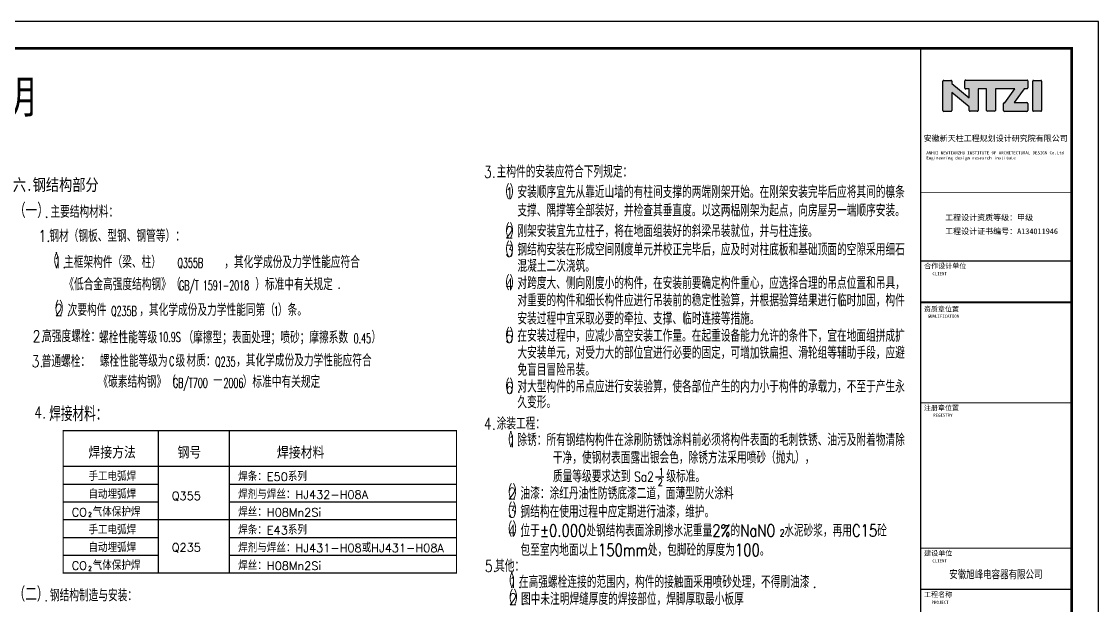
# Model space of a CAD drawing. Extents: x 32177600 to 32582346, y -189249 to 154687.
# Drawn here: x 32542318 to 32582346, y 121493 to 143204 of the extents above; entities that cross this region are included whole.
import ezdxf
from ezdxf.enums import TextEntityAlignment as Align

# ---------------------------------------------------------------- set-up
doc = ezdxf.new("R2010")
doc.units = 0
doc.header["$LTSCALE"] = 1000
doc.header["$MEASUREMENT"] = 0
doc.layers.get('0').update_dxf_attribs({"linetype": 'CONTINUOUS'})
for name, color, linetype in [('PUB_TAB', 7, 'CONTINUOUS'), ('PUB_TEXT', 7, 'CONTINUOUS'), ('PUB_TITLE', 4, 'CONTINUOUS')]:
    doc.layers.add(name, color=color, linetype=linetype)
doc.styles.add('_HZTXT', font='txt.shx', dxfattribs={"width": 0.8, "bigfont": 'hztxt.shx'})
doc.styles.add('_SIMPLEX', font='SIMPLEX', dxfattribs={"width": 0.8})
doc.styles.add('_TXT', font='SIMPLEX.shx', dxfattribs={"width": 0.6})
doc.styles.add('DIM_FONT', font='SIMPLEX.shx', dxfattribs={"width": 0.8})
doc.styles.add('STYLE-黑体', font='simhei.ttf')
doc.styles.add('TQ', font='')
doc.styles.add('中文', font='', dxfattribs={"width": 0.8, "height": 1000})
doc.styles.add('中西', font='romans.shx', dxfattribs={"width": 0.8, "height": 350, "bigfont": 'hztxt.shx'})
doc.styles.get('TQ').set_extended_font_data('SimSun')
doc.styles.get('中文').set_extended_font_data('SimSun')

# ---------------------------------------------------------------- blocks, each defined once
blk = doc.blocks.new('tk')
h = blk.add_hatch(color=256)
h.paths.add_polyline_path([(31009895, -54327), (31010541, -54856), (31010541, -54993, 0.414214), (31010573, -55025), (31010836, -55025, 0.414214), (31010868, -54993), (31010868, -54194), (31011182, -54194), (31011182, -54992, 0.414214), (31011214, -55024), (31011484, -55024, 0.414214), (31011516, -54992), (31011516, -54195), (31012229, -54195), (31011867, -54706), (31011845, -54706, 0.414214), (31011813, -54738), (31011813, -55000, 0.414214), (31011845, -55032), (31012685, -55032, 0.414214), (31012717, -55000), (31012717, -54736, 0.414214), (31012685, -54704), (31012205, -54704), (31012579, -54190), (31012686, -54190, 0.414214), (31012718, -54158), (31012718, -53897, 0.414214), (31012686, -53865), (31010407, -53865, 0.414214), (31010375, -53897), (31010375, -54164, 0.414214), (31010407, -54196), (31010538, -54196), (31010538, -54524), (31009893, -53997), (31009893, -53908, 0.41489), (31009861, -53876), (31009593, -53876, 0.414214), (31009561, -53908), (31009561, -54996, 0.414214), (31009593, -55028), (31009863, -55028, 0.414214), (31009895, -54996)])
h.paths.add_polyline_path([(31012899, -54993, 0.414214), (31012931, -55025), (31013198, -55025, 0.414214), (31013230, -54993), (31013230, -53909, 0.414214), (31013198, -53877), (31012931, -53877, 0.414214), (31012899, -53909)])
for p, q in [((31009561, -54996), (31009561, -53908)), ((31009593, -53876), (31009861, -53876)), ((31009893, -53908), (31009893, -53997)), ((31009893, -53997), (31010538, -54524)), ((31010375, -54164), (31010375, -53897)), ((31010407, -53865), (31012686, -53865)), ((31012718, -53897), (31012718, -54158)), ((31012899, -54993), (31012899, -53909)), ((31012931, -53877), (31013198, -53877)), ((31013230, -53909), (31013230, -54993)), ((31010541, -54856), (31009895, -54327)), ((31009895, -54327), (31009895, -54996)), ((31010538, -54196), (31010407, -54196)), ((31010538, -54524), (31010538, -54196)), ((31011182, -54194), (31010868, -54194)), ((31010868, -54194), (31010868, -54993)), ((31011182, -54992), (31011182, -54194)), ((31012229, -54195), (31011516, -54195)), ((31011516, -54195), (31011516, -54992)), ((31011867, -54706), (31012229, -54195)), ((31012579, -54190), (31012205, -54704)), ((31012686, -54190), (31012579, -54190)), ((31011813, -55000), (31011813, -54738)), ((31011845, -54706), (31011867, -54706)), ((31012205, -54704), (31012685, -54704)), ((31012717, -54736), (31012717, -55000)), ((31009863, -55028), (31009593, -55028)), ((31010541, -54993), (31010541, -54856)), ((31010836, -55025), (31010573, -55025)), ((31011484, -55024), (31011214, -55024)), ((31012685, -55032), (31011845, -55032)), ((31013198, -55025), (31012931, -55025))]:
    blk.add_line(p, q)
for centre, start, end in [((31009593, -53908), 90, 180), ((31009861, -53908), 359.8676, 90), ((31010407, -53897), 90, 180), ((31012686, -53897), 0, 90), ((31012931, -53909), 90, 180), ((31013198, -53909), 0, 90), ((31010407, -54164), 180, 270), ((31012686, -54158), 270, 0), ((31011845, -54738), 90, 180), ((31012685, -54736), 0, 90), ((31009593, -54996), 180, 270), ((31009863, -54996), 270, 0), ((31010573, -54993), 180, 270), ((31010836, -54993), 270, 0), ((31011214, -54992), 180, 270), ((31011484, -54992), 270, 0), ((31011845, -55000), 180, 270), ((31012685, -55000), 270, 0), ((31012931, -54993), 180, 270), ((31013198, -54993), 270, 0)]:
    blk.add_arc(centre, 32, start, end)
at = {"layer": 'PUB_TEXT'}
for q in [(31013606, -52688), (31014342, -53218)]:
    blk.add_line((31014342, -52688), q, dxfattribs=at)
at = {"layer": 'PUB_TITLE'}
blk.add_line((31014342, -52688), (31008732, -52688), dxfattribs=at)
at = {"layer": 'PUB_TITLE', "lineweight": 40}
blk.add_line((31008730, -62123), (31014340, -62123), dxfattribs=at)
for points, const_width in [([(31008732, -52688), (31008732, -92688)], 42.5), ([(31008732, -58043), (31014342, -58043)], 25.5), ([(31008732, -60593), (31014342, -60593)], 42.5), ([(31008732, -62123), (31014342, -62123)], 42.5), ([(31008730, -65863), (31014340, -65863)], 42.5), ([(31008732, -71271), (31014342, -71271)], 42.5), ([(31008732, -72801), (31014342, -72801)], 42.5)]:
    blk.add_lwpolyline(points, dxfattribs=dict(at, const_width=const_width))
at = {"layer": 'PUB_TEXT', "char_height": 212.5, "attachment_point": 1, "style": 'TQ'}
for s, insert in [('安徽新天柱工程规划设计研究院有限公司 ', (31008846, -55925)), ('工程设计资质等级：甲级 ', (31009642, -58869)), ('工程设计证书编号：{\\C0;A134011946} ', (31009642, -59379))]:
    blk.add_mtext(s, dxfattribs=dict(at, insert=insert))
at = {"layer": 'PUB_TEXT', "attachment_point": 1, "style": 'TQ'}
for s, insert, char_height, width in [('ANHUI NEWTIANZHU INSTITUTE OF ARCHITECTURAL DESIGN Co.Ltd\\PEngineering design research institute', (31008945, -56511), 114.75, 5257.35), ('合作设计单位', (31008862, -60683), 187, 1749.26), ('CLIENT', (31009168, -61006), 114.8, 2399.55), ('资质章位置', (31008851, -62285), 187, 2125), ('GUALIFICATION', (31008995, -62587), 114.75, 2680.9), ('注册章位置', (31008851, -65960), 187, 1530), ('REGISTRY', (31009199, -66268), 114.8, 2399.55), ('建设单位', (31008862, -71361), 187, 1111.8), ('CLIENT', (31009168, -71684), 114.8, 2399.55), ('工程名称', (31008860, -72899), 187, 1111.8), ('PROJECT', (31009142, -73224), 114.8, 2399.55)]:
    blk.add_mtext(s, dxfattribs=dict(at, insert=insert, char_height=char_height, width=width))

msp = doc.modelspace()

# ---------------------------------------------------------------- linework, layer by layer
for p, q in [((32547390.6, 127992.4, 0), (32547390.6, 122700.4, 0)), ((32550036.6, 127992.4, 0), (32550036.6, 122700.4, 0)), ((32543862.6, 126669.4, 0), (32558486.1, 126669.4, 0)), ((32565885.9, 126273.8, 0), (32566188.9, 126273.8, 0)), ((32543862.6, 126007.9, 0), (32547390.6, 126007.9, 0)), ((32550036.6, 126007.9, 0), (32558486.1, 126007.9, 0)), ((32543862.6, 125346.4, 0), (32547390.6, 125346.4, 0)), ((32550036.6, 125346.4, 0), (32558486.1, 125346.4, 0)), ((32543862.6, 124684.9, 0), (32558486.1, 124684.9, 0)), ((32543862.6, 124023.4, 0), (32547390.6, 124023.4, 0)), ((32550036.6, 124023.4, 0), (32558486.1, 124023.4, 0)), ((32543862.6, 123361.9, 0), (32547390.6, 123361.9, 0)), ((32550036.6, 123361.9, 0), (32558486.1, 123361.9, 0))]:
    msp.add_line(p, q)
at = {"const_width": 44.1, "elevation": 0}
msp.add_lwpolyline([(32543862.6, 122700.4), (32558486.1, 122700.4), (32558486.1, 127992.4), (32543862.6, 127992.4)], close=True, dxfattribs=at)
at = {"layer": 'PUB_TITLE'}
msp.add_lwpolyline([(32508046.3, 101203.8), (32582346.3, 101203.8), (32582346.3, 143203.8), (32508046.3, 143203.8)], close=True, dxfattribs=at)
at = {"layer": 'PUB_TITLE', "const_width": 100}
msp.add_lwpolyline([(32510546.3, 102203.8), (32581346.3, 102203.8), (32581346.3, 142203.8), (32510546.3, 142203.8)], close=True, dxfattribs=at)

# ---------------------------------------------------------------- block references
msp.add_blockref('tk', (1567004.1, 194892.2))
msp.add_blockref('tk', (1567004.1, 194892.2))

# ---------------------------------------------------------------- texts
for s, height, style, width, p in [('结   构  设  计  说  明', 1215, '中文', 0.8, (32527604.7, 139800.3)), ('3.', 432, '_TXT', 0.8, (32559500.1, 137397.3, 0)), ('主构件的安装应符合下列规定：', 450, '_HZTXT', 0.8, (32559976.5, 137397.3, 0)), ('六.钢结构部分', 450, '中文', 0.8, (32541994.6, 136908.6, 0)), ('（', 540, '_HZTXT', 0.8, (32560026.4, 136598.7, 0)), ('1', 432, '_TXT', 0.8, (32560303.9, 136598.7, 0)), ('）', 540, '_HZTXT', 0.8, (32560452.5, 136598.7, 0)), ('安装顺序宜先从靠近山墙的有柱间支撑的两端刚架开始。在刚架安装完毕后应将其间的檩条', 450, '_HZTXT', 0.8, (32560749, 136642.1, 0)), ('（一）', 540, '_HZTXT', 0.8, (32542038.2, 135906.2, 0)), ('.', 432, '_TXT', 0.8, (32560726.6, 136642.1, 0)), ('主要结构材料：', 450, '_HZTXT', 0.8, (32543390.8, 135906.2, 0)), ('支撑、隅撑等全部装好，并检查其垂直度。以这两榀刚架为起点，向房屋另一端顺序安装。', 450, '_HZTXT', 0.8, (32560749, 135954.6, 0)), ('.', 432, '_TXT', 0.8, (32543176.3, 135906.2, 0)), ('（', 540, '_HZTXT', 0.8, (32560026.4, 135147.7, 0)), ('）', 540, '_HZTXT', 0.8, (32560452.5, 135147.7, 0)), ('1.', 432, '_TXT', 0.8, (32542943.9, 135011.5, 0)), ('钢材（钢板、型钢、钢管等）：', 450, '_HZTXT', 0.8, (32543350.5, 135011.5, 0)), ('2', 432, '_TXT', 0.8, (32560303.9, 135147.7, 0)), ('刚架安装宜先立柱子，将在地面组装好的斜梁吊装就位，并与柱连接。', 450, '_HZTXT', 0.8, (32560749, 135191, 0)), ('（', 540, '_HZTXT', 0.8, (32560026.4, 134460.5, 0)), ('）', 540, '_HZTXT', 0.8, (32560452.5, 134460.5, 0)), ('钢结构安装在形成空间刚度单元并校正完毕后，应及时对柱底板和基础顶面的空隙采用细石', 450, '_HZTXT', 0.8, (32560749, 134503.8, 0)), ('.', 432, '_TXT', 0.8, (32560726.6, 135191, 0)), ('（', 540, '_HZTXT', 0.8, (32543234.2, 134034.4, 0)), ('）', 540, '_HZTXT', 0.8, (32543560.8, 134034.4, 0)), ('主框架构件（梁、柱）', 450, '_HZTXT', 0.8, (32543900.8, 134034.4, 0)), ('，其化学成份及力学性能应符合', 450, '_HZTXT', 0.8, (32549853.1, 134034.4, 0)), ('3', 432, '_TXT', 0.8, (32560303.9, 134460.5, 0)), ('.', 432, '_TXT', 0.8, (32560726.6, 134503.8, 0)), ('1', 432, '_TXT', 0.8, (32543511.7, 134034.4, 0)), ('%%u      %%u', 432, '_TXT', 0.8, (32547882.5, 134034.4, 0)), ('Q355B', 360, '_SIMPLEX', 0.6, (32548115.4, 134050.3, 0)), ('混凝土二次浇筑。', 450, '_HZTXT', 0.8, (32560749, 133893, 0)), ('.', 432, '_TXT', 0.8, (32543834.9, 134034.4, 0)), ('《低合金高强度结构钢》（', 450, '_HZTXT', 0.8, (32543906.4, 133210.2, 0)), ('）标准中有关规定', 450, '_HZTXT', 0.8, (32551005.9, 133210.2, 0)), ('（', 540, '_HZTXT', 0.8, (32560026.4, 133213.4, 0)), ('）', 540, '_HZTXT', 0.8, (32560452.5, 133213.4, 0)), ('对跨度大、侧向刚度小的构件，在安装前要确定构件重心，应选择合理的吊点位置和吊具，', 450, '_HZTXT', 0.8, (32560749, 133256.7, 0)), ('GB/T 1591-2018', 360, '_SIMPLEX', 0.6, (32548169, 133210.2, 0)), ('. ', 432, '_TXT', 0.8, (32554051.9, 133275.2, 0)), ('4', 432, '_TXT', 0.8, (32560303.9, 133213.4, 0)), ('.', 432, '_TXT', 0.8, (32560726.6, 133256.7, 0)), ('对重要的构件和细长构件应进行吊装前的稳定性验算，并根据验算结果进行临时加固，构件', 450, '_HZTXT', 0.8, (32560749, 132612.9, 0)), ('（', 540, '_HZTXT', 0.8, (32543277.8, 132257.9, 0)), ('2', 432, '_TXT', 0.8, (32543555.3, 132257.9, 0)), ('）', 540, '_HZTXT', 0.8, (32543719.6, 132257.9, 0)), ('次要构件', 450, '_HZTXT', 0.8, (32544033, 132257.9, 0)), ('Q235B', 360, '_SIMPLEX', 0.6, (32545647.6, 132257.9, 0)), ('，其化学成份及力学性能同第（', 450, '_HZTXT', 0.8, (32546693.3, 132257.9, 0)), ('1', 360, '_SIMPLEX', 0.6, (32551695.3, 132257.9, 0)), ('）条。', 450, '_HZTXT', 0.8, (32551846.3, 132257.9, 0)), ('.', 432, '_TXT', 0.8, (32543993.7, 132257.9, 0)), ('安装过程中宜采取必要的牵拉、支撑、临时连接等措施。', 450, '_HZTXT', 0.8, (32560749, 131937, 0)), ('2.', 432, '_TXT', 0.8, (32542728.8, 131282.2, 0)), ('高强度螺栓：', 450, '_HZTXT', 0.8, (32543083.2, 131282.2, 0)), ('螺栓性能等级', 450, '_HZTXT', 0.8, (32545199.8, 131234.4, 0)), ('（摩擦型；表面处理；喷砂；摩擦系数', 450, '_HZTXT', 0.8, (32548336.3, 131234.4, 0)), ('）', 450, '_HZTXT', 0.8, (32555324.2, 131244.8, 0)), ('（', 540, '_HZTXT', 0.8, (32560026.4, 131253.9, 0)), ('）', 540, '_HZTXT', 0.8, (32560452.5, 131253.9, 0)), ('在安装过程中，应减少高空安装工作量。在起重设备能力允许的条件下，宜在地面组拼成扩', 450, '_HZTXT', 0.8, (32560749, 131297.3, 0)), ('10.9S ', 360, '_SIMPLEX', 0.6, (32547403, 131290.1, 0)), ('0.45', 360, '_SIMPLEX', 0.6, (32554661.3, 131244.8, 0)), ('5', 432, '_TXT', 0.8, (32560303.9, 131253.9, 0)), ('.', 432, '_TXT', 0.8, (32560726.6, 131297.3, 0)), ('大安装单元，对受力大的部位宜进行必要的固定，可增加铁扁担、滑轮组等辅助手段，应避', 450, '_HZTXT', 0.8, (32560749, 130663.8, 0)), ('3.', 432, '_TXT', 0.8, (32542691.1, 130351.9, 0)), ('普通螺栓：', 450, '_HZTXT', 0.8, (32543065.9, 130351.9, 0)), ('螺栓性能等级为', 450, '_HZTXT', 0.8, (32545227.6, 130364.6, 0)), ('C', 360, '_SIMPLEX', 0.6, (32547803.6, 130394.1, 0)), ('级', 450, '_HZTXT', 0.8, (32548042.2, 130364.6, 0)), ('材质：', 450, '_HZTXT', 0.8, (32548449, 130372.1, 0)), ('Q235', 360, '_SIMPLEX', 0.6, (32549514.4, 130372.1, 0)), ('，其化学成份及力学性能应符合', 450, '_HZTXT', 0.8, (32550293.3, 130382.5, 0)), ('免盲目冒险吊装。', 450, '_HZTXT', 0.8, (32560749, 130030.3, 0)), ('《碳素结构钢》（', 450, '_HZTXT', 0.8, (32545174.9, 129585, 0)), ('GB/T700', 360, '_SIMPLEX', 0.6, (32547945.1, 129588.4, 0)), ('－', 540, '_HZTXT', 0.8, (32549394.5, 129588.4, 0)), ('2006', 360, '_SIMPLEX', 0.6, (32549823.2, 129588.4, 0)), ('）标准中有关规定', 450, '_HZTXT', 0.8, (32550539.3, 129585, 0)), ('（', 540, '_HZTXT', 0.8, (32560026.4, 129365.5, 0)), ('6', 432, '_TXT', 0.8, (32560303.9, 129365.5, 0)), ('）', 540, '_HZTXT', 0.8, (32560452.5, 129365.5, 0)), ('对大型构件的吊点应进行安装验算，使各部位产生的内力小于构件的承载力，不至于产生永', 450, '_HZTXT', 0.8, (32560749, 129408.9, 0)), ('. ', 432, '_TXT', 0.8, (32553145.2, 129585, 0)), ('久变形。', 450, '_HZTXT', 0.8, (32560749, 128825.6, 0)), ('.', 432, '_TXT', 0.8, (32560726.6, 129408.9, 0)), ('焊接材料：', 540, '_HZTXT', 0.8, (32543345.8, 128344.4, 0)), ('4.', 432, '_TXT', 0.8, (32542786.2, 128452.8, 0)), ('涂装工程：', 450, '_HZTXT', 0.8, (32559976.5, 128033, 0)), ('4.', 432, '_TXT', 0.8, (32559500.1, 128033, 0)), ('（', 540, '_HZTXT', 0.8, (32560125.9, 127382.7, 0)), ('）', 540, '_HZTXT', 0.8, (32560452.5, 127382.7, 0)), ('1', 432, '_TXT', 0.8, (32560403.4, 127382.7, 0)), ('除锈：所有钢结构构件在涂刷防锈蚀涂料前必须将构件表面的毛刺铁锈、油污及附着物清除', 450, '_HZTXT', 0.8, (32560749, 127426.1, 0)), ('.', 432, '_TXT', 0.8, (32560726.6, 127426.1, 0)), ('干净，使钢材表面露出银会色，除锈方法采用喷砂（抛丸），', 450, '_HZTXT', 0.8, (32562070.5, 126766.5, 0)), ('质量等级要求达到', 450, '_HZTXT', 0.8, (32562070.5, 126071.9, 0)), ('1', 270, 'DIM_FONT', 0.8, (32566008.1, 126323.1, 0)), ('级标准。', 450, '_HZTXT', 0.8, (32566284.2, 126071.9, 0)), ('Sa2', 360, 'DIM_FONT', 0.8, (32565087.7, 126100.3, 0)), ('2', 270, 'DIM_FONT', 0.8, (32565968.1, 125940.4, 0)), ('（', 540, '_HZTXT', 0.8, (32560125.9, 125439.8, 0)), ('2', 432, '_TXT', 0.8, (32560403.4, 125439.8, 0)), ('）', 540, '_HZTXT', 0.8, (32560567.7, 125439.8, 0)), ('油漆：涂红丹油性防锈底漆二道，面薄型防火涂料', 450, '_HZTXT', 0.8, (32560864.2, 125439.8, 0)), ('（', 540, '_HZTXT', 0.8, (32560125.9, 124758.6, 0)), ('）', 540, '_HZTXT', 0.8, (32560567.7, 124758.6, 0)), ('.', 432, '_TXT', 0.8, (32560841.8, 125439.8, 0)), ('2', 176.4, '中西', 0.8, (32544793.7, 124786.1, 0)), ('3', 432, '_TXT', 0.8, (32560403.4, 124758.6, 0)), ('钢结构在使用过程中应定期进行油漆，维护。', 450, '_HZTXT', 0.8, (32560864.2, 124758.6, 0)), ('（', 540, '_HZTXT', 0.8, (32560125.9, 124053.6, 0)), ('）', 540, '_HZTXT', 0.8, (32560567.7, 124053.6, 0)), ('位于%%P0.000处钢结构表面涂刷掺水泥重量2%%%的NaNO 水泥砂浆，再用C15砼', 450, '_HZTXT', 0.8, (32560864.2, 124053.6, 0)), ('.', 432, '_TXT', 0.8, (32560841.8, 124758.6, 0)), ('4', 432, '_TXT', 0.8, (32560403.4, 124053.6, 0)), ('.', 432, '_TXT', 0.8, (32560841.8, 124053.6, 0)), ('2', 270, '_HZTXT', 0.8, (32570499, 124053.6, 0)), ('包至室内地面以上150mm处，包脚砼的厚度为100。', 450, '_HZTXT', 0.8, (32560864.2, 123332.1, 0)), ('2', 176.4, '中西', 0.8, (32544793.7, 122776.8, 0)), ('5.', 432, '_TXT', 0.8, (32559535.1, 122741.2, 0)), ('其他：', 450, '_HZTXT', 0.8, (32559920, 122741.2, 0)), ('（', 540, '_HZTXT', 0.8, (32560160.9, 122143.7, 0)), ('）', 540, '_HZTXT', 0.8, (32560487.5, 122143.7, 0)), ('1', 432, '_TXT', 0.8, (32560438.4, 122143.7, 0)), ('在高强螺栓连接的范围内，构件的接触面采用喷砂处理，不得刷油漆', 450, '_HZTXT', 0.8, (32560804.3, 122143.7, 0)), ('（二）', 540, '_HZTXT', 0.8, (32542021.4, 121643.2, 0)), ('钢结构制造与安装：', 450, '_HZTXT', 0.8, (32543372.3, 121643.2, 0)), ('（', 540, '_HZTXT', 0.8, (32560160.9, 121511.1, 0)), ('）', 540, '_HZTXT', 0.8, (32560602.7, 121511.1, 0)), ('.', 432, '_TXT', 0.8, (32560761.6, 122143.7, 0)), ('.', 432, '_TXT', 0.8, (32571722.9, 122143.7, 0)), ('2', 432, '_TXT', 0.8, (32560438.4, 121511.1, 0)), ('图中未注明焊缝厚度的焊接部位，焊脚厚取最小板厚', 450, '_HZTXT', 0.8, (32560882.1, 121511.1, 0)), ('.', 432, '_TXT', 0.8, (32543159.5, 121643.2, 0)), ('.', 432, '_TXT', 0.8, (32560876.8, 121511.1, 0))]:
    msp.add_text(s, height=height, dxfattribs=dict(style=style, width=width)).set_placement(p)
at = {"style": '中西'}
for s, height, p in [('焊接方法', 441, (32544803.6, 126954.5, 0)), ('钢号', 441, (32548115.1, 126954.5, 0)), ('焊接材料', 441, (32551809.3, 126954.5, 0)), ('手工电弧焊', 308.7, (32544803.6, 126127.6, 0)), ('焊条：E50系列', 308.7, (32550370.1, 126122.1, 0)), ('自动埋弧焊', 308.7, (32544803.6, 125466.1, 0)), ('Q355', 308.7, (32547899.5, 125413.5, 0)), ('焊剂与焊丝：HJ432-H08A', 308.7, (32550370.1, 125460.6, 0)), ('CO 气体保护焊', 308.7, (32544182.8, 124804.6, 0)), ('焊丝：H08Mn2Si', 308.7, (32550370.1, 124799.1, 0)), ('手工电弧焊', 308.7, (32544803.6, 124143.1, 0)), ('焊条：E43系列', 308.7, (32550370.1, 124137.6, 0)), ('自动埋弧焊', 308.7, (32544803.6, 123481.6, 0)), ('Q235', 308.7, (32547899.5, 123496.6, 0)), ('焊剂与焊丝：HJ431-H08或HJ431-H08A', 308.7, (32550370.1, 123476.1, 0)), ('CO 气体保护焊', 308.7, (32544182.8, 122820.1, 0)), ('焊丝：H08Mn2Si', 308.7, (32550370.1, 122814.6, 0))]:
    msp.add_text(s, height=height, dxfattribs=at).set_placement(p)
at = {"layer": 'PUB_TAB', "lineweight": -3, "style": 'STYLE-黑体', "width": 0.75}
msp.add_text('安徽旭峰电容器有限公司', height=300, dxfattribs=at).set_placement((32578532.2, 122502.5), align=Align.CENTER)

doc.saveas('drawing.dxf')
